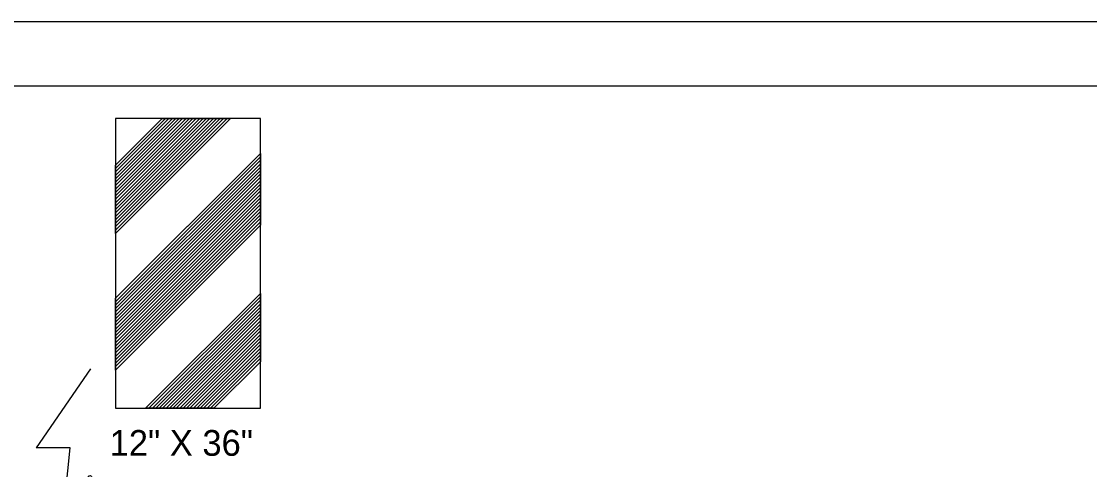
# Model space of a CAD drawing. Extents: x 1000 to 1036.3, y 1000 to 1022.
# Drawn here: x 1020.45 to 1028.74, y 1018.52 to 1022 of the extents above; entities that cross this region are included whole.
import ezdxf

# ---------------------------------------------------------------- set-up
doc = ezdxf.new("R2010")
doc.units = 0
doc.layers.add('Level 1', color=7, linetype='Continuous')
doc.layers.add('Level 10', color=7, linetype='Continuous')

msp = doc.modelspace()

# ---------------------------------------------------------------- linework, layer by layer
at = {"layer": 'Level 1'}
for p, q in [((1021.1839, 1020.8833), (1021.5455, 1021.2449)), ((1021.1839, 1020.3531), (1022.0758, 1021.2449)), ((1021.1839, 1020.3796), (1022.0493, 1021.2449)), ((1021.1839, 1020.4061), (1022.0228, 1021.2449)), ((1021.1839, 1020.4326), (1021.9963, 1021.2449)), ((1021.1839, 1020.4591), (1021.9698, 1021.2449)), ((1021.1839, 1020.4856), (1021.9433, 1021.2449)), ((1021.1839, 1020.5122), (1021.9168, 1021.2449)), ((1021.1839, 1020.5387), (1021.8903, 1021.2449)), ((1021.1839, 1020.5652), (1021.8637, 1021.2449)), ((1021.1839, 1020.5917), (1021.8372, 1021.2449)), ((1021.1839, 1020.6183), (1021.8107, 1021.2449)), ((1021.1839, 1020.6448), (1021.7842, 1021.2449)), ((1021.1839, 1020.6713), (1021.7577, 1021.2449)), ((1021.1839, 1020.6978), (1021.7311, 1021.2449)), ((1021.1839, 1020.7243), (1021.7046, 1021.2449)), ((1021.1839, 1020.7508), (1021.6781, 1021.2449)), ((1021.1839, 1020.7773), (1021.6516, 1021.2449)), ((1021.1839, 1020.8038), (1021.6251, 1021.2449)), ((1021.1839, 1020.8303), (1021.5985, 1021.2449)), ((1021.1839, 1020.8568), (1021.572, 1021.2449)), ((1022.3089, 1021.2449), (1021.1839, 1021.2449)), ((1021.1839, 1021.2449), (1021.1839, 1018.9949)), ((1022.3089, 1018.9949), (1022.3089, 1021.2449)), ((1021.1839, 1019.8493), (1022.3089, 1020.9743)), ((1021.1839, 1019.8493), (1022.2957, 1020.961)), ((1021.1839, 1019.8228), (1022.3089, 1020.9478)), ((1021.1839, 1019.7962), (1022.3089, 1020.9212)), ((1021.1839, 1019.7697), (1022.3089, 1020.8947)), ((1021.1839, 1019.7432), (1022.3089, 1020.8682)), ((1021.1839, 1019.7167), (1022.3089, 1020.8417)), ((1021.1839, 1019.6902), (1022.3089, 1020.8152)), ((1021.1839, 1019.6636), (1022.3089, 1020.7886)), ((1021.1839, 1019.6371), (1022.3089, 1020.7621)), ((1021.1839, 1019.6106), (1022.3089, 1020.7356)), ((1021.1839, 1019.5841), (1022.3089, 1020.7091)), ((1021.1839, 1019.5576), (1022.3089, 1020.6826)), ((1021.1839, 1019.531), (1022.3089, 1020.656)), ((1021.1839, 1019.5045), (1022.3089, 1020.6295)), ((1021.1839, 1019.478), (1022.3089, 1020.603)), ((1021.1839, 1019.4515), (1022.3089, 1020.5765)), ((1021.1839, 1019.425), (1022.3089, 1020.55)), ((1021.1839, 1019.3984), (1022.3089, 1020.5234)), ((1021.1839, 1019.3719), (1022.3089, 1020.4969)), ((1021.1839, 1019.3454), (1022.3089, 1020.4704)), ((1021.1839, 1019.3189), (1022.3089, 1020.4439)), ((1021.1839, 1019.2924), (1022.3089, 1020.4174)), ((1021.4168, 1018.9949), (1022.3089, 1019.8871)), ((1021.4433, 1018.9949), (1022.3089, 1019.8605)), ((1021.4698, 1018.9949), (1022.3089, 1019.834)), ((1021.4964, 1018.9949), (1022.3089, 1019.8075)), ((1021.5229, 1018.9949), (1022.3089, 1019.781)), ((1021.5494, 1018.9949), (1022.3089, 1019.7545)), ((1021.5759, 1018.9949), (1022.3089, 1019.7279)), ((1021.6024, 1018.9949), (1022.3089, 1019.7014)), ((1021.629, 1018.9949), (1022.3089, 1019.6749)), ((1021.6555, 1018.9949), (1022.3089, 1019.6484)), ((1021.682, 1018.9949), (1022.3089, 1019.6218)), ((1021.7085, 1018.9949), (1022.3089, 1019.5953)), ((1021.735, 1018.9949), (1022.3089, 1019.5688)), ((1021.7616, 1018.9949), (1022.3089, 1019.5423)), ((1021.7881, 1018.9949), (1022.3089, 1019.5158)), ((1021.8146, 1018.9949), (1022.3089, 1019.4893)), ((1021.8411, 1018.9949), (1022.3089, 1019.4628)), ((1021.8676, 1018.9949), (1022.3089, 1019.4363)), ((1021.8942, 1018.9949), (1022.3089, 1019.4098)), ((1021.9207, 1018.9949), (1022.3089, 1019.3833)), ((1020.9904, 1019.3014), (1020.5682, 1018.6872)), ((1021.9472, 1018.9949), (1022.3089, 1019.3568)), ((1021.1839, 1018.9949), (1022.3089, 1018.9949)), ((1020.8331, 1018.6872), (1020.5682, 1018.6872)), ((1020.6009, 1016.425), (1020.8331, 1018.6872))]:
    msp.add_line(p, q, dxfattribs=at)
for points in [[(1022.0758, 1021.2449), (1021.1839, 1020.3531), (1021.1839, 1020.8833), (1021.5455, 1021.2449)], [(1022.3089, 1020.9743), (1022.3089, 1020.4174), (1021.1839, 1019.2924), (1021.1839, 1019.8493)], [(1021.4168, 1018.9949), (1022.3089, 1019.8871), (1022.3089, 1019.3568), (1021.9472, 1018.9949)]]:
    msp.add_lwpolyline(points, close=True, dxfattribs=at)
msp.add_spline([(1020.9456, 1018.4064), (1020.9516, 1018.4215), (1020.9994, 1017.7046)], degree=3, dxfattribs=at)
at = {"layer": 'Level 10'}
for p, q in [((1000, 1022), (1036, 1022)), ((1007, 1021.5), (1035.5, 1021.5))]:
    msp.add_line(p, q, dxfattribs=at)

# ---------------------------------------------------------------- texts
at = {"layer": 'Level 1'}
msp.add_text('12" X 36"', height=0.2, dxfattribs=at).set_placement((1021.1385, 1018.6261))

doc.saveas('drawing.dxf')
